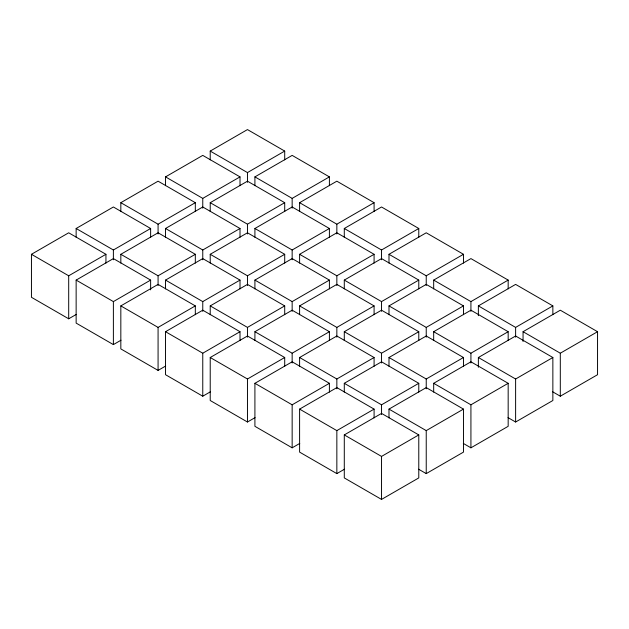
<?xml version="1.0" encoding="UTF-8"?>
<svg xmlns="http://www.w3.org/2000/svg" width="629" height="629" viewBox="0 0 629 629"><rect width="100%" height="100%" fill="white"/><g stroke="black" fill="none" stroke-linecap="round" stroke-linejoin="round"><path stroke-width="0.94" d="M76.313 314.406L68.695 318.801L31.45 297.297L31.45 254.297L68.695 232.793L105.939 254.297L105.939 263.087M76.14 237.29L76.14 228.492L113.385 206.988L150.63 228.492L150.63 237.29M120.831 211.486L120.831 202.687L158.076 181.183L195.32 202.687L195.32 211.486M165.529 185.681L165.529 176.883L202.766 155.387L240.011 176.883L240.011 185.681M210.22 159.876L210.22 151.086L247.464 129.582L284.709 151.086L284.709 159.876M31.45 254.297L68.695 275.793L105.939 254.297M76.14 228.492L113.385 249.996L150.63 228.492M120.831 202.687L158.076 224.191L195.32 202.687M165.529 176.883L202.766 198.387L240.011 176.883M210.22 151.086L247.464 172.582L284.709 151.086M121.004 340.203L113.385 344.606L76.14 323.102L76.14 280.094L113.385 258.598L150.63 280.094L150.63 289.867M120.831 263.087L120.831 254.297L158.076 232.793L195.32 254.297L195.32 263.087M165.529 237.29L165.529 228.492L202.766 206.988L240.011 228.492L240.011 237.29M210.22 211.486L210.22 202.687L247.464 181.183L284.709 202.687L284.709 211.486M254.91 185.681L254.91 176.883L292.155 155.387L329.399 176.883L329.399 185.681M76.14 280.094L113.385 301.598L150.63 280.094M120.831 254.297L158.076 275.793L195.32 254.297M165.529 228.492L202.766 249.996L240.011 228.492M210.22 202.687L247.464 224.191L284.709 202.687M254.91 176.883L292.155 198.387L329.399 176.883M165.694 366.007L158.076 370.402L120.831 348.906L120.831 305.898L158.076 284.394L195.32 305.898L195.32 314.697M165.529 288.892L165.529 280.094L202.766 258.598L240.011 280.094L240.011 288.892M210.22 263.087L210.22 254.297L247.464 232.793L284.709 254.297L284.709 263.087M254.91 237.29L254.91 228.492L292.155 206.988L329.399 228.492L329.399 237.29M299.601 211.486L299.601 202.687L336.845 181.183L374.09 202.687L374.09 211.486M120.831 305.898L158.076 327.402L195.32 305.898M165.529 280.094L202.766 301.598L240.011 280.094M210.22 254.297L247.464 275.793L284.709 254.297M254.91 228.492L292.155 249.996L329.399 228.492M299.601 202.687L336.845 224.191L374.09 202.687M210.385 391.812L202.766 396.207L165.529 374.703L165.529 331.703L202.766 310.199L240.011 331.703L240.011 340.501M210.22 314.697L210.22 305.898L247.464 284.394L284.709 305.898L284.709 314.697M254.91 288.892L254.91 280.094L292.155 258.598L329.399 280.094L329.399 288.892M299.601 263.087L299.601 254.297L336.845 232.793L374.09 254.297L374.09 263.087M344.291 237.29L344.291 228.492L381.536 206.988L418.78 228.492L418.78 237.29M165.529 331.703L202.766 353.207L240.011 331.703M210.22 305.898L247.464 327.402L284.709 305.898M254.91 280.094L292.155 301.598L329.399 280.094M299.601 254.297L336.845 275.793L374.09 254.297M344.291 228.492L381.536 249.996L418.78 228.492M255.083 417.617L247.464 422.012L210.22 400.508L210.22 357.508L247.464 336.004L284.709 357.508L284.709 366.298M254.91 340.501L254.91 331.703L292.155 310.199L329.399 331.703L329.399 340.501M299.601 314.697L299.601 305.898L336.845 284.394L374.09 305.898L374.09 314.697M344.291 288.892L344.291 280.094L381.536 258.598L418.78 280.094L418.78 288.892M388.989 263.087L388.989 254.297L426.234 232.793L463.471 254.297L463.471 263.087M210.22 357.508L247.464 379.004L284.709 357.508M254.91 331.703L292.155 353.207L329.399 331.703M299.601 305.898L336.845 327.402L374.09 305.898M344.291 280.094L381.536 301.598L418.78 280.094M388.989 254.297L426.234 275.793L463.471 254.297M299.774 443.414L292.155 447.817L254.91 426.313L254.91 383.305L292.155 361.809L329.399 383.305L329.399 392.103M299.601 366.298L299.601 357.508L336.845 336.004L374.09 357.508L374.09 366.298M344.291 340.501L344.291 331.703L381.536 310.199L418.78 331.703L418.78 340.501M388.989 314.697L388.989 305.898L426.234 284.394L463.471 305.898L463.471 314.697M433.68 288.892L433.68 280.094L470.924 258.598L508.169 280.094L508.169 288.892M254.91 383.305L292.155 404.809L329.399 383.305M299.601 357.508L336.845 379.004L374.09 357.508M344.291 331.703L381.536 353.207L418.78 331.703M388.989 305.898L426.234 327.402L463.471 305.898M433.68 280.094L470.924 301.598L508.169 280.094M344.464 469.218L336.845 473.613L299.601 452.117L299.601 409.109L336.845 387.606L374.09 409.109L374.09 417.908M344.291 392.103L344.291 383.305L381.536 361.809L418.78 383.305L418.78 392.103M388.989 366.298L388.989 357.508L426.234 336.004L463.471 357.508L463.471 366.298M433.68 340.501L433.68 331.703L470.924 310.199L508.169 331.703L508.169 340.501M478.37 315.672L478.37 305.898L515.615 284.394L552.86 305.898L552.86 314.697M299.601 409.109L336.845 430.613L374.09 409.109M344.291 383.305L381.536 404.809L418.78 383.305M388.989 357.508L426.234 379.004L463.471 357.508M433.68 331.703L470.924 353.207L508.169 331.703M478.37 305.898L515.615 327.402L552.86 305.898M344.291 434.914L381.536 413.41L418.78 434.914L418.78 477.914L381.536 499.418L344.291 477.914L344.291 434.914L381.536 456.418L418.78 434.914M388.989 417.908L388.989 409.109L426.234 387.606L463.471 409.109L463.471 452.117L426.234 473.613L418.615 469.218M433.68 392.103L433.68 383.305L470.924 361.809L508.169 383.305L508.169 426.313L470.924 447.817L463.306 443.414M478.37 367.281L478.37 357.508L515.615 336.004L552.86 357.508L552.86 400.508L515.615 422.012L507.996 417.617M523.061 341.476L523.061 331.703L560.305 310.199L597.55 331.703L597.55 374.703L560.305 396.207L552.687 391.812M388.989 409.109L426.234 430.613L463.471 409.109M433.68 383.305L470.924 404.809L508.169 383.305M478.37 357.508L515.615 379.004L552.86 357.508M523.061 331.703L560.305 353.207L597.55 331.703M560.305 353.207L560.305 396.207M515.615 327.402L515.615 337.175M515.615 379.004L515.615 422.012M470.924 301.598L470.924 311.371M470.924 353.207L470.924 362.98M470.924 404.809L470.924 447.817M426.234 275.793L426.234 285.566M426.234 327.402L426.234 337.175M426.234 379.004L426.234 388.777M426.234 430.613L426.234 473.613M381.536 249.996L381.536 259.769M381.536 301.598L381.536 311.371M381.536 353.207L381.536 362.98M381.536 404.809L381.536 414.582M381.536 456.418L381.536 499.418M336.845 224.191L336.845 233.964M336.845 275.793L336.845 285.566M336.845 327.402L336.845 337.175M336.845 379.004L336.845 388.777M336.845 430.613L336.845 473.613M292.155 198.387L292.155 208.16M292.155 249.996L292.155 259.769M292.155 301.598L292.155 311.371M292.155 353.207L292.155 362.98M292.155 404.809L292.155 447.817M247.464 172.582L247.464 182.355M247.464 224.191L247.464 233.964M247.464 275.793L247.464 285.566M247.464 327.402L247.464 337.175M247.464 379.004L247.464 422.012M202.766 198.387L202.766 208.16M202.766 249.996L202.766 259.769M202.766 301.598L202.766 311.371M202.766 353.207L202.766 396.207M158.076 224.191L158.076 233.964M158.076 275.793L158.076 285.566M158.076 327.402L158.076 370.402M113.385 249.996L113.385 259.769M113.385 301.598L113.385 344.606M68.695 275.793L68.695 318.801"/></g></svg>
